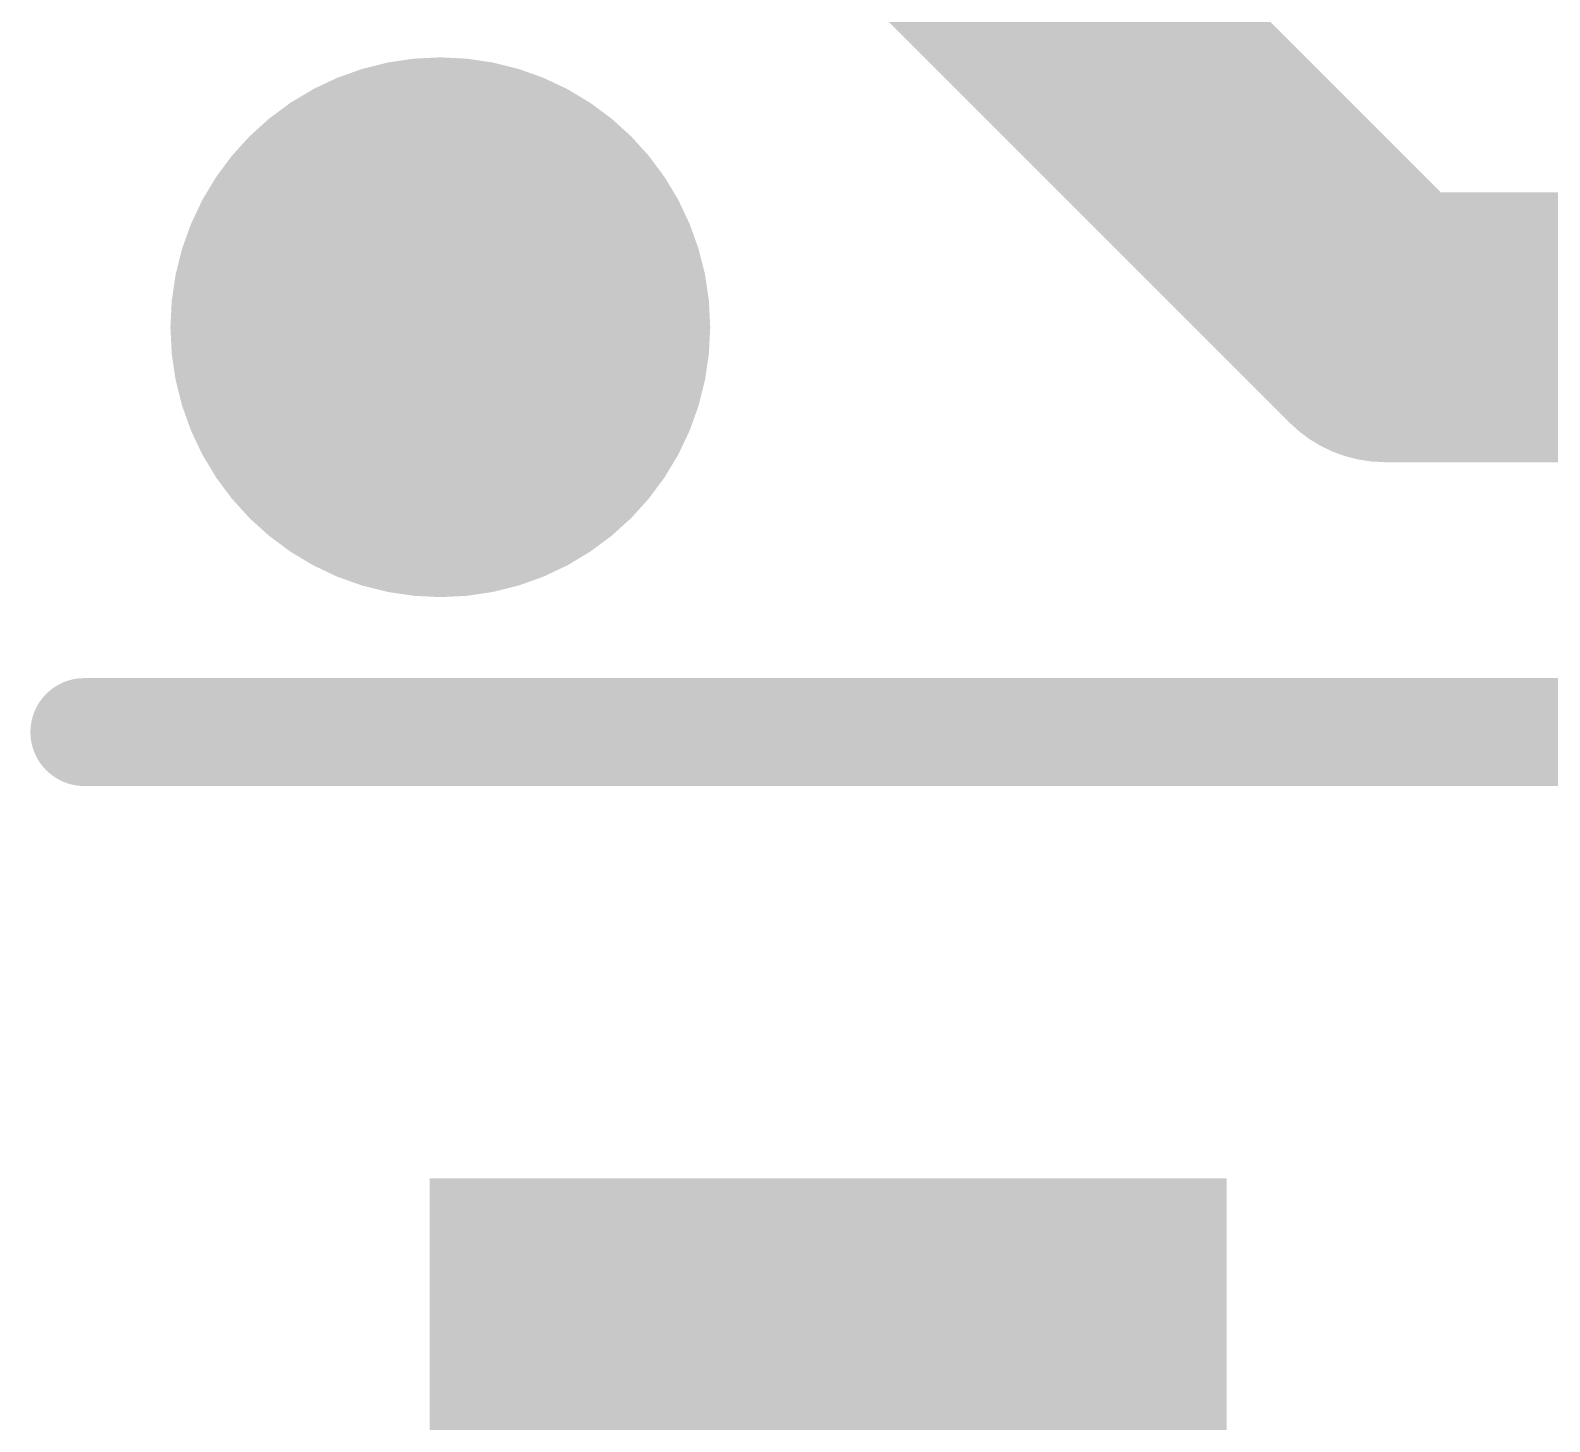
# Model space of a CAD drawing. Extents: x -20 to 87, y -17 to 53.
# Drawn here: x 4.308 to 7.168, y 20.292 to 22.911 of the extents above; entities that cross this region are included whole.
import ezdxf

# ---------------------------------------------------------------- set-up
doc = ezdxf.new("R2010")
doc.units = 0
for name, color, linetype in [('1', 12, 'CONTINUOUS'), ('18', 110, 'CONTINUOUS'), ('21', 41, 'CONTINUOUS')]:
    doc.layers.add(name, color=color, linetype=linetype)

# ---------------------------------------------------------------- blocks, each defined once
blk = doc.blocks.new('RECT')
blk.add_solid([(-0.5, -0.5), (0.5, -0.5), (-0.5, 0.5), (0.5, 0.5)])
blk = doc.blocks.new('ROUNDV')
at = {"const_width": 0.5}
blk.add_lwpolyline([(0, -0.25, 1), (0, 0.25, 1), (0, -0.25)], format="xyb", dxfattribs=at)

msp = doc.modelspace()

# ---------------------------------------------------------------- linework, layer by layer
at = {"layer": '1', "const_width": 0.508}
for points in [[(5.08, 24.13), (6.858, 22.352)], [(6.858, 22.352), (9.398, 22.352)]]:
    msp.add_lwpolyline(points, dxfattribs=at)
at = {"layer": '1', "const_width": 0.254}
for points in [[(6.858, 22.479, 1), (6.858, 22.225)], [(6.7682, 22.2622, 1), (6.9478, 22.4418)]]:
    msp.add_lwpolyline(points, format="xyb", dxfattribs=at)
at = {"layer": '21', "const_width": 0.2032}
msp.add_lwpolyline([(4.41, 21.59), (16.51, 21.59)], dxfattribs=at)
at = {"layer": '21', "const_width": 0.1016}
msp.add_lwpolyline([(4.41, 21.6408, 1), (4.41, 21.5392)], format="xyb", dxfattribs=at)

# ---------------------------------------------------------------- block references
at = {"layer": '1', "xscale": 0.8, "yscale": 1.5, "rotation": 90}
msp.add_blockref('RECT', (5.81, 20.35), dxfattribs=at)
at = {"layer": '18', "xscale": 1.016, "yscale": 1.016}
msp.add_blockref('ROUNDV', (5.08, 22.352), dxfattribs=at)
msp.add_blockref('ROUNDV', (5.08, 22.352), dxfattribs=at)

doc.saveas('drawing.dxf')
